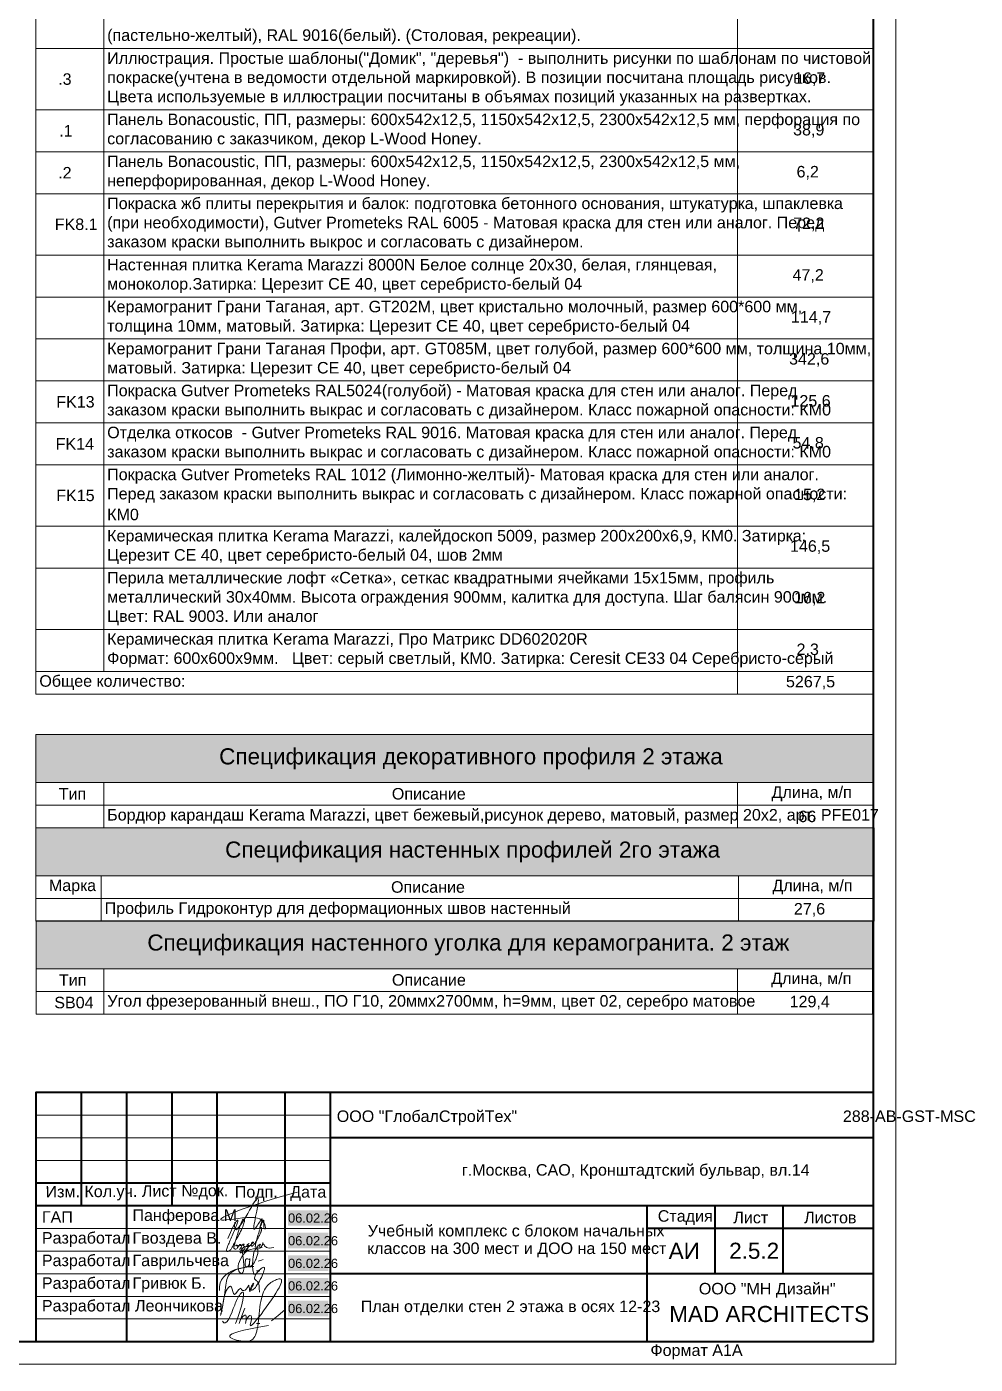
# Model space of a CAD drawing. Header units: millimetres. Extents: x -3817 to 677485, y -22715 to 103890.
# Drawn here: x 15491 to 16316, y -19807 to -18644 of the extents above; entities that cross this region are included whole.
import ezdxf

# ---------------------------------------------------------------- set-up
doc = ezdxf.new("R2010")
doc.units = ezdxf.units.MM
doc.layers.add('PDF _Геометрия', color=7, linetype='Continuous', true_color=0x1d1d1d)
doc.layers.add('PDF _Сплошная заливка', color=7, linetype='Continuous', true_color=0xffffff)
doc.layers.add('PDF _Текст', color=7, linetype='Continuous')
doc.styles.add('PDF Arial-BoldMT', font='arial.ttf')
doc.styles.add('PDF GOST-Common', font='arial.ttf')

msp = doc.modelspace()

# ---------------------------------------------------------------- linework, layer by layer
at = {"layer": 'PDF _Геометрия', "color": 7, "lineweight": 9}
for points in [[(16247.1, -17468.5), (12936.2, -17468.5), (12936.2, -19807), (16247.1, -19807)], [(15499.1, -19224.1), (15499.1, -19204.4), (15558.2, -19204.4), (16109.4, -19204.4), (16227.5, -19204.4), (16227.5, -19224.1), (16109.4, -19224.1), (15558.2, -19224.1)], [(15499.1, -19340.5), (15499.1, -19320.8), (15558.2, -19320.8), (16109.4, -19320.8), (16227.5, -19320.8), (16227.5, -19340.5), (16109.4, -19340.5), (15558.2, -19340.5)], [(15499.1, -19421.7), (15499.1, -19401.9), (15555.9, -19401.9), (16110.2, -19401.9), (16228.1, -19401.9), (16228.1, -19421.7), (16110.2, -19421.7), (15555.9, -19421.7)], [(15499.2, -19502.5), (15499.2, -19482.7), (15558.3, -19482.7), (16109.4, -19482.7), (16226.8, -19482.7), (16226.8, -19502.5), (16109.4, -19502.5), (15558.3, -19502.5)], [(15577.9, -19669.2), (15715.7, -19669.2), (15715.7, -19688.9), (15577.9, -19688.9)], [(15577.9, -19767.6), (15715.7, -19767.6), (15715.7, -19787.3), (15577.9, -19787.3)]]:
    msp.add_lwpolyline(points, close=True, dxfattribs=at)
at = {"layer": 'PDF _Геометрия', "color": 7, "lineweight": 40}
msp.add_lwpolyline([(16227.5, -19787.3), (16227.5, -17488.2), (13015, -17488.2), (13015, -19787.3)], close=True, dxfattribs=at)
at = {"layer": 'PDF _Геометрия', "color": 7, "lineweight": 9}
for points in [[(15558.2, -18213.7), (15558.2, -18233.5), (15558.2, -18270), (15558.2, -18306.5), (15558.2, -18359.8), (15558.2, -18413.1), (15558.2, -18466.3), (15558.2, -18502.8), (15558.2, -18522.6), (15558.2, -18592.6), (15558.2, -18662.7), (15558.2, -18716), (15558.2, -18752.5), (15558.2, -18789), (15558.2, -18842.3), (15558.2, -18878.8), (15558.2, -18915.3), (15558.2, -18951.8), (15558.2, -18988.3), (15558.2, -19024.8), (15558.2, -19078.1), (15558.2, -19114.6), (15558.2, -19167.9), (15558.2, -19204.4)], [(16227.5, -18662.7), (16227.5, -18592.6), (16109.4, -18592.6), (15558.2, -18592.6), (15499.1, -18592.6), (15499.1, -18662.7)], [(16109.4, -18592.6), (16109.4, -18662.7), (16109.4, -18716), (16109.4, -18752.5), (16109.4, -18789), (16109.4, -18842.3), (16109.4, -18878.8), (16109.4, -18915.3), (16109.4, -18951.8), (16109.4, -18988.3), (16109.4, -19024.8), (16109.4, -19078.1), (16109.4, -19114.6), (16109.4, -19167.9), (16109.4, -19204.4), (16109.4, -19224.1)], [(16227.5, -18716), (16227.5, -18662.7), (16109.4, -18662.7), (15558.2, -18662.7), (15499.1, -18662.7), (15499.1, -18716)], [(16227.5, -18752.5), (16227.5, -18716), (16109.4, -18716), (15558.2, -18716), (15499.1, -18716), (15499.1, -18752.5)], [(16227.5, -18789), (16227.5, -18752.5), (16109.4, -18752.5), (15558.2, -18752.5), (15499.1, -18752.5), (15499.1, -18789)], [(16227.5, -18842.3), (16227.5, -18789), (16109.4, -18789), (15558.2, -18789), (15499.1, -18789), (15499.1, -18842.3)], [(16227.5, -18878.8), (16227.5, -18842.3), (16109.4, -18842.3), (15558.2, -18842.3), (15499.1, -18842.3), (15499.1, -18878.8)], [(16227.5, -18915.3), (16227.5, -18878.8), (16109.4, -18878.8), (15558.2, -18878.8), (15499.1, -18878.8), (15499.1, -18915.3)], [(16227.5, -18951.8), (16227.5, -18915.3), (16109.4, -18915.3), (15558.2, -18915.3), (15499.1, -18915.3), (15499.1, -18951.8)], [(16227.5, -18988.3), (16227.5, -18951.8), (16109.4, -18951.8), (15558.2, -18951.8), (15499.1, -18951.8), (15499.1, -18988.3)], [(16227.5, -19024.8), (16227.5, -18988.3), (16109.4, -18988.3), (15558.2, -18988.3), (15499.1, -18988.3), (15499.1, -19024.8)], [(16227.5, -19078.1), (16227.5, -19024.8), (16109.4, -19024.8), (15558.2, -19024.8), (15499.1, -19024.8), (15499.1, -19078.1)], [(16227.5, -19114.6), (16227.5, -19078.1), (16109.4, -19078.1), (15558.2, -19078.1), (15499.1, -19078.1), (15499.1, -19114.6)], [(16227.5, -19167.9), (16227.5, -19114.6), (16109.4, -19114.6), (15558.2, -19114.6), (15499.1, -19114.6), (15499.1, -19167.9)], [(16227.5, -19204.4), (16227.5, -19167.9), (16109.4, -19167.9), (15558.2, -19167.9), (15499.1, -19167.9), (15499.1, -19204.4)], [(15499.1, -19301.1), (15499.1, -19259.4), (16227.5, -19259.4), (16227.5, -19301.1), (16227.5, -19320.8)], [(16227.5, -19301.1), (15499.1, -19301.1), (15499.1, -19320.8)], [(15558.2, -19301.1), (15558.2, -19320.8), (15558.2, -19340.5)], [(16109.4, -19301.1), (16109.4, -19320.8), (16109.4, -19340.5)], [(16228.1, -19382.2), (16228.1, -19340.5), (15499.1, -19340.5), (15499.1, -19382.2)], [(15499.1, -19401.9), (15499.1, -19382.2), (16228.1, -19382.2), (16228.1, -19401.9)], [(15555.9, -19382.2), (15555.9, -19401.9), (15555.9, -19421.7)], [(16110.2, -19382.2), (16110.2, -19401.9), (16110.2, -19421.7)], [(15499.2, -19463), (15499.2, -19421.3), (16226.8, -19421.3), (16226.8, -19463), (16226.8, -19482.7)], [(16226.8, -19463), (15499.2, -19463), (15499.2, -19482.7)], [(15558.3, -19463), (15558.3, -19482.7), (15558.3, -19502.5)], [(16109.4, -19463), (16109.4, -19482.7), (16109.4, -19502.5)], [(15755, -19590.5), (15499.1, -19590.5)], [(15755, -19610.2), (15499.1, -19610.2)], [(15755, -19629.9), (15499.1, -19629.9)], [(15672.2, -19683.3), (15671.9, -19686.6), (15672, -19688.7), (15672.5, -19689.8), (15673.2, -19690), (15674.2, -19689.5), (15675.4, -19688.2), (15676.8, -19686.4), (15678.3, -19684.2), (15679.9, -19681.6), (15681.6, -19678.8), (15683.3, -19676), (15684.9, -19673.1), (15686.5, -19670.4), (15687.9, -19667.9), (15689.2, -19665.8), (15690.4, -19664.2), (15691.2, -19663.2), (15691.9, -19662.8), (15692.3, -19662.9), (15692.5, -19663.5), (15692.6, -19664.6), (15692.5, -19666), (15692.3, -19667.7), (15692, -19669.6), (15691.6, -19671.8), (15691.2, -19674), (15690.7, -19676.3), (15690.2, -19678.6), (15689.8, -19680.8), (15689.4, -19682.9), (15689, -19684.9), (15688.8, -19686.5), (15688.6, -19687.9), (15688.6, -19688.9), (15688.8, -19689.5), (15689.1, -19689.6), (15689.5, -19689.3), (15690.1, -19688.7), (15690.8, -19687.8), (15691.5, -19686.7), (15692.2, -19685.6), (15693, -19684.4), (15693.7, -19683.3), (15694.4, -19682.2), (15694.9, -19681.4), (15695.4, -19680.8), (15695.7, -19680.5), (15695.9, -19680.7), (15695.8, -19681.3), (15695.6, -19682.4), (15695.2, -19683.8), (15694.8, -19685.3), (15694.3, -19686.8), (15693.9, -19688), (15693.7, -19688.9), (15693.6, -19689.3), (15693.8, -19688.9), (15694.2, -19687.7), (15694.9, -19686), (15695.7, -19684.1), (15696.4, -19682.6), (15697, -19681.7), (15697.4, -19682.1), (15697.4, -19683.7), (15697.4, -19686.1), (15697.5, -19688.2), (15698, -19689.3), (15698.7, -19689.2), (15698.9, -19688.2), (15698.5, -19686.9), (15698.1, -19685.5), (15697.5, -19684.1), (15696.6, -19682.8), (15695.4, -19681.6), (15693.8, -19680.6), (15691.8, -19679.9), (15689.1, -19679.5), (15686, -19679.4), (15682.5, -19679.5), (15678.8, -19679.8), (15675, -19680.2), (15671.4, -19680.7), (15668, -19681.2), (15665, -19681.5), (15662.5, -19681.7), (15660.8, -19681.7), (15659.9, -19681.4), (15659.9, -19680.9), (15660.8, -19680), (15662.7, -19678.9), (15665.4, -19677.5), (15668.9, -19675.9), (15673.4, -19674.1), (15678.6, -19672.1), (15684.7, -19670), (15691.5, -19667.7), (15699.2, -19665.2), (15707.6, -19662.7), (15716.8, -19660), (15726.7, -19657.3)], [(15656.6, -19669.2), (15656.6, -19688.9)], [(15666.1, -19697.5), (15668.4, -19692.3), (15670.2, -19688.5), (15671.6, -19685.7), (15672.7, -19683.9), (15673.4, -19682.8), (15673.9, -19682.2), (15674.2, -19681.9), (15674.5, -19681.8), (15674.7, -19681.8), (15674.8, -19681.9), (15674.8, -19682.2), (15674.7, -19682.6), (15674.6, -19683.1), (15674.4, -19683.7), (15674.2, -19684.5), (15673.9, -19685.4), (15673.5, -19686.4), (15673.1, -19687.5), (15672.6, -19688.7), (15672.1, -19689.9), (15671.6, -19691.2), (15671.1, -19692.5), (15670.5, -19693.8), (15669.9, -19695.2), (15669.3, -19696.5), (15668.7, -19697.8), (15668.1, -19699.1), (15667.6, -19700.4), (15667.1, -19701.6), (15666.6, -19702.7), (15666.1, -19703.8), (15665.7, -19704.8), (15665.4, -19705.7), (15665.1, -19706.5), (15665, -19707.3), (15664.9, -19707.8), (15664.9, -19708.3), (15665.1, -19708.6), (15665.3, -19708.8), (15665.6, -19708.9), (15666, -19708.9), (15666.4, -19708.8), (15666.9, -19708.6), (15667.3, -19708.3), (15667.7, -19708), (15668.1, -19707.7), (15668.5, -19707.3), (15668.9, -19706.8), (15669.2, -19706.4), (15669.5, -19705.8), (15669.9, -19705.2), (15670.3, -19704.5), (15670.6, -19703.8), (15671.1, -19702.9), (15671.6, -19702), (15672.1, -19700.9), (15672.7, -19699.8), (15673.4, -19698.5), (15674.1, -19697.2), (15674.9, -19695.8), (15675.6, -19694.4), (15676.4, -19692.9), (15677.1, -19691.5), (15677.8, -19690.1), (15678.4, -19688.8), (15679, -19687.5), (15679.4, -19686.4), (15679.8, -19685.3), (15680.1, -19684.4), (15680.2, -19683.6), (15680.4, -19682.9), (15680.4, -19682.2), (15680.4, -19681.7), (15680.3, -19681.3), (15680.1, -19681), (15680, -19680.8), (15679.7, -19680.7), (15679.5, -19680.8), (15679.2, -19681), (15678.9, -19681.3), (15678.5, -19681.9), (15678.1, -19682.8), (15677.6, -19684), (15677, -19685.8), (15676.2, -19688.2), (15675.3, -19691.2), (15674.1, -19695), (15672.8, -19699.6), (15671.2, -19705.3), (15671.3, -19706.1), (15671.7, -19706.7), (15672.3, -19706.9), (15672.9, -19706.9), (15673.6, -19706.7), (15674.1, -19706.3), (15674.4, -19705.8), (15674.5, -19705.2), (15674.6, -19704.6), (15674.5, -19704.1), (15674.2, -19703.7), (15673.9, -19703.5), (15673.6, -19703.4), (15673.3, -19703.5), (15673.1, -19703.6), (15673, -19703.7), (15673, -19703.9), (15673.1, -19704), (15673.6, -19704), (15674.4, -19703.8), (15675.2, -19703.8), (15675.7, -19704.2), (15675.3, -19705.3)], [(15755, -19688.9), (15499.1, -19688.9)], [(15684.5, -19702.1), (15683.1, -19703), (15682.7, -19703.6), (15682.8, -19703.9), (15683, -19704.1), (15683.3, -19704.1), (15683.6, -19704), (15683.8, -19703.8), (15684, -19703.6), (15684.2, -19703.5), (15684.3, -19703.4), (15684.4, -19703.4), (15684.4, -19703.5), (15684.3, -19703.7), (15684.2, -19704), (15684.1, -19704.5), (15683.9, -19705.1), (15683.6, -19705.7), (15683.4, -19706.3), (15683.1, -19707), (15682.8, -19707.6), (15682.4, -19708.2), (15682.1, -19708.7), (15681.8, -19709.2), (15681.5, -19709.6), (15681.2, -19709.9), (15680.9, -19710.1), (15680.7, -19710.3), (15680.5, -19710.5), (15680.3, -19710.5), (15680.2, -19710.5), (15680.1, -19710.5), (15680.1, -19710.3), (15680.2, -19710.1), (15680.3, -19709.9), (15680.5, -19709.6), (15680.7, -19709.2), (15680.9, -19708.8), (15681.2, -19708.4), (15681.5, -19708), (15681.9, -19707.5), (15682.3, -19707), (15682.7, -19706.5), (15683.2, -19706), (15683.6, -19705.5), (15684.1, -19705), (15684.6, -19704.6), (15685.1, -19704.1), (15685.6, -19703.6), (15686, -19703.2), (15686.5, -19702.8), (15686.9, -19702.4), (15687.3, -19702.1), (15687.7, -19701.8), (15688, -19701.5), (15688.2, -19701.3), (15688.4, -19701.1), (15688.4, -19701), (15688.4, -19700.8), (15688.3, -19700.8), (15688.1, -19700.7), (15687.9, -19700.7), (15687.6, -19700.8), (15687.3, -19701), (15687.1, -19701.2), (15686.9, -19701.5), (15686.7, -19701.8), (15686.6, -19702.2), (15686.5, -19702.6), (15686.4, -19703), (15686.4, -19703.3), (15686.4, -19703.6), (15686.4, -19703.8), (15686.5, -19704), (15686.6, -19704.1), (15686.8, -19704.2), (15686.9, -19704.2), (15687.1, -19704.2), (15687.4, -19704.1), (15687.7, -19703.9), (15687.9, -19703.7), (15688.3, -19703.4), (15688.6, -19703), (15689, -19702.5), (15689.4, -19702), (15689.8, -19701.5), (15690.2, -19700.8), (15690.6, -19700.2), (15691.1, -19699.5), (15691.5, -19698.7), (15691.9, -19698), (15692.3, -19697.2), (15692.7, -19696.4), (15693.1, -19695.7), (15693.5, -19694.9), (15693.8, -19694.2), (15694.1, -19693.5), (15694.4, -19692.8), (15694.7, -19692.2), (15694.9, -19691.7), (15695, -19691.1), (15695.2, -19690.7), (15695.3, -19690.2), (15695.3, -19689.8), (15695.4, -19689.5), (15695.4, -19689.2), (15695.4, -19688.9), (15695.4, -19688.6), (15695.4, -19688.4), (15695.3, -19688.3), (15695.2, -19688.2), (15695.2, -19688.1), (15695.1, -19688), (15695, -19688), (15694.9, -19688.1), (15694.8, -19688.2), (15694.6, -19688.3), (15694.5, -19688.6), (15694.3, -19688.9), (15694.1, -19689.3), (15693.9, -19689.7), (15693.7, -19690.3), (15693.4, -19691), (15693.2, -19691.7), (15692.9, -19692.6), (15692.6, -19693.6), (15692.2, -19694.7), (15691.9, -19695.9), (15691.6, -19697.1), (15691.2, -19698.3), (15690.9, -19699.5), (15690.7, -19700.7), (15690.4, -19701.8), (15690.2, -19702.8), (15690, -19703.8), (15689.9, -19704.6), (15689.9, -19705.3)], [(15678.2, -19705.9), (15679.2, -19712.2), (15679.8, -19717.2), (15680, -19721.1), (15679.9, -19723.9), (15679.6, -19725.9), (15679, -19727.2), (15678.4, -19727.8), (15677.6, -19728), (15676.9, -19727.6), (15676.2, -19727), (15675.7, -19726), (15675.2, -19724.7), (15675, -19723.2), (15675.1, -19721.5), (15675.4, -19719.6), (15676.1, -19717.6), (15677, -19715.6), (15678.1, -19713.7), (15679.4, -19711.8), (15680.8, -19710.2), (15682.3, -19708.9), (15683.9, -19707.9), (15685.9, -19707.1), (15688.4, -19706.5), (15691.7, -19706), (15695.9, -19705.6)], [(15676.2, -19707.2), (15677.6, -19705.4), (15677.9, -19704.2), (15677.6, -19703.4), (15677, -19703), (15676.5, -19702.9), (15676.2, -19703.1), (15676.1, -19703.4), (15676.3, -19703.6), (15676.8, -19703.8), (15677.5, -19703.8), (15678.2, -19703.6), (15678.9, -19703.2), (15679.5, -19702.7), (15680, -19702.5), (15680.2, -19702.6), (15680.2, -19702.9), (15680.1, -19703.3), (15679.8, -19703.7), (15679.6, -19704.1), (15679.7, -19704.3), (15680.1, -19704.4), (15680.5, -19704.6), (15680.9, -19704.8), (15681.1, -19705.1), (15681.1, -19705.5), (15680.9, -19706.1), (15680.7, -19706.7), (15680.3, -19707.3), (15679.8, -19707.9), (15679.2, -19708.6), (15678.7, -19709.1), (15678.2, -19709.6), (15677.7, -19709.9), (15677.3, -19710.1), (15677, -19710.1), (15676.8, -19709.9), (15676.8, -19709.6), (15676.9, -19709.2), (15677.1, -19708.6), (15677.5, -19707.9), (15678.1, -19707.1), (15678.9, -19706.3), (15679.8, -19705.5), (15680.7, -19704.9), (15681.8, -19704.6), (15682.8, -19704.6), (15683.7, -19705.3)], [(15691.9, -19705.3), (15690.9, -19705.3), (15689.9, -19705.3), (15690.7, -19705.6), (15691.5, -19705.3), (15692.2, -19704.7), (15692.5, -19704.1), (15692.5, -19703.8), (15692.3, -19703.6), (15692.1, -19703.5), (15692, -19703.5), (15692.2, -19703.5), (15692.6, -19703.5), (15693.2, -19703.3), (15693.8, -19703), (15694.3, -19702.7), (15694.6, -19702.8), (15694.3, -19703.5), (15693.4, -19705.3)], [(15692.8, -19706), (15693.8, -19706), (15695, -19704.9), (15696.1, -19703.2), (15696.5, -19701.2), (15696.5, -19702.2), (15696.8, -19702.6), (15697.2, -19702.7), (15697.4, -19702.9), (15697.6, -19703.2), (15697.7, -19703.5), (15698, -19704), (15698.4, -19704.5), (15699, -19705), (15699.8, -19705.5), (15700.8, -19705.9), (15702.2, -19706), (15703.9, -19705.9), (15706.1, -19705.5)], [(15755, -19708.6), (15499.1, -19708.6)], [(15684.6, -19715.9), (15683.4, -19715.2), (15682.5, -19715.2), (15682, -19715.4), (15681.7, -19715.8), (15681.4, -19716.3), (15681.3, -19717), (15681.1, -19717.8), (15681.1, -19718.6), (15681, -19719.5), (15681, -19720.3), (15681.1, -19721), (15681.4, -19721.6), (15681.7, -19722), (15682.1, -19722.2), (15682.6, -19722.2), (15683.1, -19722.1), (15683.5, -19721.9), (15683.9, -19721.5), (15684.2, -19720.9), (15684.5, -19720.1), (15684.8, -19719.2), (15684.9, -19718.1), (15685.1, -19717.1), (15685.2, -19716.2), (15685.2, -19715.5), (15685.2, -19715.1), (15685.2, -19714.9), (15685.2, -19714.9), (15685.2, -19715.1), (15685.2, -19715.6), (15685.1, -19716.5), (15685, -19717.6), (15685, -19718.7), (15685, -19719.7), (15685, -19720.6), (15685.1, -19721.3), (15685.2, -19721.7), (15685.4, -19721.9), (15685.6, -19722), (15685.9, -19721.9), (15686.2, -19721.7), (15686.5, -19721.5), (15686.9, -19721.2), (15687.3, -19720.8), (15687.8, -19720.3), (15688.3, -19719.7), (15688.8, -19719), (15689.3, -19718.1), (15689.7, -19717.2), (15690.2, -19716.3), (15690.7, -19715.3), (15691.1, -19714.3), (15691.4, -19713.4), (15691.7, -19712.4), (15691.9, -19711.5), (15692.1, -19710.7), (15692.2, -19709.9), (15692.2, -19709.2), (15692.2, -19708.6), (15692.2, -19708.1), (15692.1, -19707.6), (15692, -19707.3), (15691.9, -19707), (15691.7, -19706.8), (15691.5, -19706.6), (15691.2, -19706.6), (15690.9, -19706.6), (15690.6, -19706.6), (15690.3, -19706.8), (15690, -19707.1), (15689.8, -19707.4), (15689.5, -19707.9), (15689.3, -19708.4), (15689, -19709), (15688.8, -19709.7), (15688.6, -19710.5), (15688.4, -19711.3), (15688.3, -19712.3), (15688.1, -19713.2), (15688, -19714.3), (15687.9, -19715.4), (15687.8, -19716.5), (15687.7, -19717.6), (15687.6, -19718.8), (15687.6, -19719.9), (15687.6, -19720.9), (15687.6, -19722), (15687.6, -19722.9), (15687.7, -19723.8), (15687.8, -19724.6), (15687.9, -19725.3), (15688.1, -19726), (15688.2, -19726.7), (15688.4, -19727.3), (15688.5, -19727.9), (15688.7, -19728.6), (15688.9, -19729.2)], [(15692.4, -19717.4), (15695.2, -19716.6), (15696.8, -19715.8)], [(15755, -19728.3), (15499.1, -19728.3)], [(15658.8, -19743), (15658.8, -19739.4), (15659.4, -19736.3), (15660.5, -19733.5), (15662.2, -19731.2), (15664.2, -19729.2), (15666.6, -19727.5), (15669.1, -19726.1), (15671.8, -19725), (15674.6, -19724.1), (15677.3, -19723.5), (15679.9, -19723), (15682.3, -19722.6), (15684.4, -19722.4), (15686.2, -19722.2), (15687.5, -19722.1), (15688.3, -19722), (15688.6, -19722), (15688.4, -19722), (15687.9, -19722), (15687, -19722.1), (15685.8, -19722.2), (15684.3, -19722.3), (15682.7, -19722.6), (15680.9, -19722.8), (15679.1, -19723.2), (15677.2, -19723.6), (15675.3, -19724.1), (15673.5, -19724.7), (15671.9, -19725.4), (15670.3, -19726.2), (15669, -19727.1), (15668, -19728.1), (15667.1, -19729.2), (15666.3, -19730.4), (15665.7, -19731.8), (15665.2, -19733.2), (15664.9, -19734.8), (15664.5, -19736.5), (15664.2, -19738.3), (15664, -19740.3), (15663.7, -19742.5), (15663.4, -19744.7), (15663.1, -19747.1), (15662.7, -19749.7), (15662.2, -19752.3), (15661.8, -19754.8), (15661.3, -19757.2), (15660.9, -19759.5), (15660.5, -19761.4), (15660.1, -19763), (15659.9, -19764.1), (15659.8, -19764.6), (15659.8, -19764.5), (15659.9, -19763.9), (15660.2, -19762.7), (15660.5, -19761.2), (15660.8, -19759.4), (15661.3, -19757.4), (15661.7, -19755.3), (15662.1, -19753.3), (15662.4, -19751.4), (15662.7, -19749.6), (15663.1, -19748), (15663.5, -19746.4), (15664, -19744.9), (15664.7, -19743.3), (15665.5, -19741.7), (15666.5, -19740.3), (15667.5, -19739.3), (15668.4, -19739.2), (15669.2, -19740), (15669.9, -19741.7), (15670.5, -19743.7), (15671.1, -19745.4), (15671.8, -19746.3), (15672.7, -19745.8), (15673.8, -19744.3), (15675.4, -19742.3), (15677.4, -19740.7), (15677.9, -19742.1), (15678.9, -19742.8), (15680.1, -19742.9), (15681.2, -19742.5), (15682.1, -19741.7), (15682.8, -19740.6), (15683.3, -19739.6), (15683.7, -19738.8), (15684, -19738.3), (15684.2, -19738.5), (15684.4, -19739.1), (15684.6, -19740.2), (15684.8, -19741.4), (15684.9, -19742.5), (15685.1, -19743.5), (15685.2, -19744), (15685.3, -19744), (15685.4, -19743.4), (15685.5, -19742.6), (15685.8, -19741.5), (15686.1, -19740.3), (15686.6, -19739.1), (15687.1, -19738.1), (15687.7, -19737.2), (15688.2, -19736.7), (15688.6, -19736.4), (15688.7, -19736.6), (15688.4, -19737.2), (15688, -19738.1), (15687.4, -19739.2), (15686.9, -19740.2), (15686.5, -19741.1), (15686.4, -19741.8), (15686.4, -19742.3), (15686.5, -19742.6), (15686.8, -19742.7), (15687.3, -19742.6), (15687.8, -19742.3), (15688.5, -19741.8), (15689.2, -19741.1), (15690, -19740.2), (15690.8, -19739), (15691.7, -19737.7), (15692.6, -19736.3), (15693.5, -19734.8), (15694.3, -19733.2), (15695.2, -19731.6), (15695.9, -19730), (15696.6, -19728.5), (15697.1, -19727.1), (15697.5, -19725.8), (15697.8, -19724.7), (15698, -19723.8), (15697.9, -19723.1), (15697.6, -19722.8), (15697.2, -19722.7), (15696.6, -19722.8), (15695.9, -19723.2), (15695.1, -19723.8), (15694.2, -19724.5), (15693.4, -19725.3), (15692.5, -19726.2), (15691.7, -19727.2), (15690.9, -19728.2), (15690.2, -19729.2), (15689.7, -19730.2), (15689.4, -19731.1), (15689.2, -19731.9), (15689.3, -19732.6), (15689.6, -19733.1), (15690.1, -19733.6), (15690.6, -19734.1), (15691.2, -19734.6), (15691.7, -19735.1), (15692.3, -19735.8), (15692.7, -19736.5), (15693, -19737.4), (15693.2, -19738.8), (15693.4, -19740.9), (15693.6, -19744.3)], [(15691.1, -19725.9), (15692.4, -19725.9), (15693.8, -19725.9)], [(15677.5, -19767.2), (15679.4, -19765.3), (15680.8, -19764.3), (15681.7, -19764.4), (15682.1, -19765.6), (15682, -19768), (15681.4, -19771.7), (15682.1, -19768.8), (15683.1, -19766.5), (15684.2, -19765.1), (15685.3, -19764.5), (15686.2, -19764.9), (15686.6, -19766.1), (15686.6, -19768.4), (15685.8, -19771.7), (15685.5, -19773.1), (15685.7, -19773.6), (15686.4, -19773.4), (15687.5, -19772.4), (15689, -19770.9), (15690.8, -19768.8), (15692.8, -19766.4), (15694.9, -19763.6), (15697.2, -19760.6), (15699.5, -19757.4), (15701.8, -19754.2), (15704, -19751), (15706, -19748), (15707.8, -19745.2), (15709.3, -19742.6), (15710.6, -19740.5), (15711.5, -19738.6), (15712.2, -19737), (15712.6, -19735.7), (15712.8, -19734.7), (15712.8, -19733.9), (15712.6, -19733.3), (15712.2, -19732.9), (15711.7, -19732.7), (15711, -19732.7), (15710.3, -19732.8), (15709.4, -19733), (15708.5, -19733.3), (15707.5, -19733.8), (15706.5, -19734.2), (15705.5, -19734.8), (15704.5, -19735.4), (15703.5, -19736), (15702.5, -19736.8), (15701.5, -19737.6), (15700.5, -19738.6), (15699.6, -19739.7), (15698.7, -19740.9), (15697.9, -19742.3), (15697.1, -19743.9), (15696.4, -19745.7), (15695.8, -19747.7), (15695.2, -19749.9), (15694.8, -19752.3), (15694.3, -19754.9), (15694, -19757.5), (15693.6, -19760.3), (15693.3, -19763.1), (15693, -19765.9), (15692.7, -19768.6), (15692.4, -19771.3), (15692.1, -19773.8), (15691.7, -19776.1), (15691.2, -19778.2), (15690.7, -19780), (15690.1, -19781.6), (15689.5, -19783), (15688.7, -19784.1), (15687.9, -19785.1), (15687, -19785.8), (15685.9, -19786.4), (15684.8, -19786.8), (15683.5, -19787), (15682.2, -19787.1), (15680.7, -19787.1), (15679, -19787), (15677.3, -19786.7), (15675.5, -19786.4), (15673.6, -19786), (15671.9, -19785.5), (15670.4, -19784.9), (15669.1, -19784.3), (15668.2, -19783.7), (15667.7, -19783), (15667.7, -19782.3), (15668.4, -19781.5), (15669.9, -19780.6), (15672.2, -19779.7), (15675.6, -19778.6), (15680.1, -19777.5), (15685.9, -19776.2), (15693, -19774.8), (15701.5, -19773.3)], [(15755, -19748), (15499.1, -19748)], [(15661.3, -19769.5), (15662.6, -19770.9), (15663.8, -19771), (15665.1, -19770.2), (15666.3, -19768.6), (15667.4, -19766.6), (15668.4, -19764.3), (15669.4, -19762.2), (15670.2, -19760.2), (15670.8, -19758.5), (15671.5, -19756.9), (15672, -19755.5), (15672.5, -19754.1), (15673.1, -19752.9), (15673.6, -19751.7), (15674.1, -19750.5), (15674.8, -19749.3), (15675.4, -19748.2), (15676.1, -19747.1), (15676.8, -19746.1), (15677.5, -19745.3), (15678.1, -19744.7), (15678.7, -19744.3), (15679.1, -19744.2), (15679.5, -19744.4), (15679.7, -19745), (15679.8, -19746), (15679.7, -19747.4), (15679.4, -19749.3), (15679, -19751.4), (15678.4, -19753.9), (15677.8, -19756.5), (15677, -19759.2), (15676.2, -19762), (15675.3, -19764.7), (15674.4, -19767.3), (15673.5, -19769.6), (15672.6, -19771.7)], [(15680.8, -19758.2), (15678.3, -19765), (15675.8, -19771.7)], [(15704.1, -19769.3), (15709.9, -19764.5), (15715.7, -19759.6)], [(15755, -19767.6), (15499.1, -19767.6)], [(15656.6, -19767.6), (15656.6, -19787.3)], [(15691.1, -19771.7), (15692.4, -19771.7), (15693.8, -19771.7)]]:
    msp.add_lwpolyline(points, dxfattribs=at)
at = {"layer": 'PDF _Геометрия', "color": 7, "lineweight": 40}
for points in [[(16227.5, -19570.8), (15499.1, -19570.8), (15499.1, -19787.3)], [(15538.5, -19570.8), (15538.5, -19669.2)], [(15577.9, -19570.8), (15577.9, -19787.3)], [(15617.2, -19570.8), (15617.2, -19669.2)], [(15656.6, -19570.8), (15656.6, -19787.3)], [(15715.7, -19570.8), (15715.7, -19787.3)], [(15755, -19570.8), (15755, -19787.3)], [(16227.5, -19610.2), (15755, -19610.2)], [(15755, -19649.5), (15499.1, -19649.5)], [(16227.5, -19669.2), (15499.1, -19669.2)], [(16030.6, -19669.2), (16030.6, -19787.3)], [(16089.7, -19669.2), (16089.7, -19728.3)], [(16148.7, -19669.2), (16148.7, -19728.3)], [(16227.5, -19688.9), (16030.6, -19688.9)], [(16227.5, -19728.3), (15755, -19728.3)]]:
    msp.add_lwpolyline(points, dxfattribs=at)
at = {"layer": 'PDF _Сплошная заливка', "color": 7, "lineweight": 9, "true_color": 0xf0f0f0, "transparency": 33554559}
msp.add_solid([(15499.1, -19259.4), (16227.5, -19259.4), (15499.1, -19301.1), (16227.5, -19301.1)], dxfattribs=at)
at = {"layer": 'PDF _Сплошная заливка', "color": 7, "lineweight": 9, "true_color": 0xf3f3f3, "transparency": 33554559}
for points in [[(15499.1, -19340.5), (16228.1, -19340.5), (15499.1, -19382.2), (16228.1, -19382.2)], [(15499.2, -19421.3), (16226.8, -19421.3), (15499.2, -19463), (16226.8, -19463)]]:
    msp.add_solid(points, dxfattribs=at)
at = {"layer": 'PDF _Сплошная заливка', "lineweight": 9, "transparency": 33554559}
for points in [[(15718.4, -19673.1), (15753.6, -19673.1), (15718.4, -19686.6), (15753.6, -19686.6)], [(15718.4, -19692.7), (15753.6, -19692.7), (15718.4, -19706.3), (15753.6, -19706.3)], [(15718.4, -19712.4), (15753.6, -19712.4), (15718.4, -19726), (15753.6, -19726)], [(15718.4, -19732.1), (15753.6, -19732.1), (15718.4, -19745.7), (15753.6, -19745.7)], [(15718.4, -19751.8), (15753.6, -19751.8), (15718.4, -19765.3), (15753.6, -19765.3)]]:
    msp.add_solid(points, dxfattribs=at)

# ---------------------------------------------------------------- texts
at = {"layer": 'PDF _Текст', "attachment_point": 4}
for s, insert, char_height, style in [('(пастельно-желтый), RAL 9016(белый). (Столовая, рекреации).', (15561.1, -18652.5), 10, 'PDF GOST-Common'), ('Иллюстрация. Простые шаблоны("Домик", "деревья")  - выполнить рисунки по шаблонам по чистовой', (15561.1, -18672.5), 10, 'PDF GOST-Common'), ('покраске(учтена в ведомости отдельной маркировкой). В позиции посчитана площадь рисунков.', (15561.1, -18689.2), 10, 'PDF GOST-Common'), (' .3', (15514.6, -18689.3), 10, 'PDF GOST-Common'), ('16,7', (16158.5, -18689.3), 10, 'PDF GOST-Common'), ('Цвета используемые в иллюстрации посчитаны в объямах позиций указанных на развертках.', (15561.1, -18705.9), 10, 'PDF GOST-Common'), ('Панель Bonacoustic, ПП, размеры: 600х542х12,5, 1150х542х12,5, 2300х542х12,5 мм, перфорация по', (15561.1, -18725.8), 10, 'PDF GOST-Common'), ('38,9', (16157.7, -18734.2), 10, 'PDF GOST-Common'), (' .1', (15515.5, -18734.2), 10, 'PDF GOST-Common'), ('согласованию с заказчиком, декор L-Wood Honey.', (15561.1, -18742.5), 10, 'PDF GOST-Common'), ('Панель Bonacoustic, ПП, размеры: 600х542х12,5, 1150х542х12,5, 2300х542х12,5 мм,', (15561.1, -18762.3), 10, 'PDF GOST-Common'), (' .2', (15514.6, -18770.7), 10, 'PDF GOST-Common'), ('неперфорированная, декор L-Wood Honey.', (15561.1, -18779), 10, 'PDF GOST-Common'), ('6,2', (16160.7, -18770.7), 10, 'PDF GOST-Common'), ('Покраска жб плиты перекрытия и балок: подготовка бетонного основания, штукатурка, шпаклевка', (15561.1, -18798.8), 10, 'PDF GOST-Common'), ('(при необходимости), Gutver Prometeks RAL 6005 - Матовая краска для стен или аналог. Перед', (15561.1, -18815.5), 10, 'PDF GOST-Common'), ('72,2', (16157.7, -18815.6), 10, 'PDF GOST-Common'), ('FK8.1', (15515.5, -18815.6), 10, 'PDF GOST-Common'), ('заказом краски выполнить выкрос и согласовать с дизайнером.', (15561.1, -18832.1), 10, 'PDF GOST-Common'), ('Настенная плитка Kerama Marazzi 8000N Белое солнце 20x30, белая, глянцевая,', (15561.1, -18852.1), 10, 'PDF GOST-Common'), ('47,2', (16157.2, -18860.5), 10, 'PDF GOST-Common'), ('моноколор.Затирка: Церезит CE 40, цвет серебристо-белый 04', (15561.1, -18868.8), 10, 'PDF GOST-Common'), ('Керамогранит Грани Таганая, арт. GT202M, цвет кристально молочный, размер 600*600 мм,', (15561.1, -18888.6), 10, 'PDF GOST-Common'), ('114,7', (16155.8, -18897), 10, 'PDF GOST-Common'), ('толщина 10мм, матовый. Затирка: Церезит CE 40, цвет серебристо-белый 04', (15561.1, -18905.3), 10, 'PDF GOST-Common'), ('Керамогранит Грани Таганая Профи, арт. GT085М, цвет голубой, размер 600*600 мм, толщина 10мм,', (15561.1, -18925.1), 10, 'PDF GOST-Common'), ('матовый. Затирка: Церезит CE 40, цвет серебристо-белый 04', (15561.1, -18941.8), 10, 'PDF GOST-Common'), ('342,6', (16154.2, -18933.5), 10, 'PDF GOST-Common'), ('Покраска Gutver Prometeks RAL5024(голубой) - Матовая краска для стен или аналог. Перед', (15561.1, -18961.6), 10, 'PDF GOST-Common'), ('FK13', (15516.8, -18970), 10, 'PDF GOST-Common'), ('заказом краски выполнить выкрас и согласовать с дизайнером. Класс пожарной опасности: КМ0', (15561.1, -18978.3), 10, 'PDF GOST-Common'), ('125,6', (16155.4, -18970), 10, 'PDF GOST-Common'), ('Отделка откосов  - Gutver Prometeks RAL 9016. Матовая краска для стен или аналог. Перед', (15561.1, -18998.1), 10, 'PDF GOST-Common'), ('FK14', (15516.3, -19006.5), 10, 'PDF GOST-Common'), ('заказом краски выполнить выкрас и согласовать с дизайнером. Класс пожарной опасности: КМ0', (15561.1, -19014.8), 10, 'PDF GOST-Common'), ('54,8', (16157.2, -19006.5), 10, 'PDF GOST-Common'), ('Покраска Gutver Prometeks RAL 1012 (Лимонно-желтый)- Матовая краска для стен или аналог.', (15561.1, -19034.6), 10, 'PDF GOST-Common'), ('FK15', (15516.8, -19051.4), 10, 'PDF GOST-Common'), ('Перед заказом краски выполнить выкрас и согласовать с дизайнером. Класс пожарной опасности:', (15561.1, -19051.3), 10, 'PDF GOST-Common'), ('15,2', (16158.5, -19051.4), 10, 'PDF GOST-Common'), ('КМ0', (15561.1, -19068), 10, 'PDF GOST-Common'), ('Керамическая плитка Kerama Marazzi, калейдоскоп 5009, размер 200х200х6,9, КМ0. Затирка:', (15561.1, -19087.9), 10, 'PDF GOST-Common'), ('Церезит CE 40, цвет серебристо-белый 04, шов 2мм', (15561.1, -19104.6), 10, 'PDF GOST-Common'), ('146,5', (16155, -19096.3), 10, 'PDF GOST-Common'), ('Перила металлические лофт «Сетка», сеткас квадратными ячейками 15х15мм, профиль', (15561.1, -19124.4), 10, 'PDF GOST-Common'), ('металлический 30х40мм. Высота ограждения 900мм, калитка для доступа. Шаг балясин 900мм.', (15561.1, -19141.1), 10, 'PDF GOST-Common'), ('16,2', (16158.5, -19141.2), 10, 'PDF GOST-Common'), ('Цвет: RAL 9003. Или аналог', (15561.1, -19157.8), 10, 'PDF GOST-Common'), ('Керамическая плитка Kerama Marazzi, Про Матрикс DD602020R', (15561.1, -19177.7), 10, 'PDF GOST-Common'), ('2,3', (16160.7, -19186.1), 10, 'PDF GOST-Common'), ('Формат: 600х600х9мм.   Цвет: серый светлый, КМ0. Затирка: Ceresit CE33 04 Серебристо-серый', (15561.1, -19194.4), 10, 'PDF GOST-Common'), ('Общее количество:', (15502.1, -19214.2), 10, 'PDF GOST-Common'), ('5267,5', (16151.5, -19214.2), 10, 'PDF GOST-Common'), ('Спецификация декоративного профиля 2 этажа', (15658.5, -19280.4), 14, 'PDF GOST-Common'), ('Тип', (15519, -19310.9), 10, 'PDF GOST-Common'), ('Описание', (15808.7, -19310.9), 10, 'PDF GOST-Common'), ('Длина, м/п', (16139, -19310.9), 10, 'PDF GOST-Common'), ('Бордюр карандаш Kerama Marazzi, цвет бежевый,рисунок дерево, матовый, размер 20х2, арт. PFE017', (15561.1, -19330.6), 10, 'PDF GOST-Common'), ('66', (16162.3, -19330.6), 10, 'PDF GOST-Common'), ('Спецификация настенных профилей 2го этажа', (15663.7, -19361.5), 14, 'PDF GOST-Common'), ('Марка', (15510.4, -19392), 10, 'PDF GOST-Common'), ('Описание', (15808, -19392), 10, 'PDF GOST-Common'), ('Длина, м/п', (16139.7, -19392), 10, 'PDF GOST-Common'), ('Профиль Гидроконтур для деформационных швов настенный', (15558.9, -19411.8), 10, 'PDF GOST-Common'), ('27,6', (16158.4, -19411.8), 10, 'PDF GOST-Common'), ('Спецификация настенного уголка для керамогранита. 2 этаж', (15596, -19442.3), 14, 'PDF GOST-Common'), ('Тип', (15519.1, -19472.8), 10, 'PDF GOST-Common'), ('Описание', (15808.8, -19472.8), 10, 'PDF GOST-Common'), ('Длина, м/п', (16138.7, -19472.8), 10, 'PDF GOST-Common'), ('SB04', (15515.1, -19492.5), 10, 'PDF GOST-Common'), ('Угол фрезерованный внеш., ПО Г10, 20ммх2700мм, h=9мм, цвет 02, серебро матовое', (15561.2, -19492.5), 10, 'PDF GOST-Common'), ('129,4', (16154.7, -19492.5), 10, 'PDF GOST-Common'), ('ООО "ГлобалСтройТех"                                                                         288-AB-GST-MSC', (15760.8, -19592.8), 9.9996, 'PDF GOST-Common'), ('г.Москва, САО, Кронштадтский бульвар, вл.14', (15869.6, -19639.5), 10, 'PDF GOST-Common'), ('Подп.', (15672.1, -19658.5), 10, 'PDF GOST-Common'), ('Дата', (15720.3, -19658.5), 10, 'PDF GOST-Common'), ('ГАП', (15504.3, -19678.9), 10, 'PDF GOST-Common'), ('Панферова М', (15583.1, -19678.9), 10, 'PDF GOST-Common'), ('06.02.26', (15718.4, -19679.9), 8, 'PDF GOST-Common'), ('Стадия', (16040, -19679.5), 10, 'PDF GOST-Common'), ('Лист', (16105.7, -19679.5), 10, 'PDF GOST-Common'), ('Листов', (16167.3, -19679.5), 10, 'PDF GOST-Common'), ('Разработал', (15504.3, -19698.6), 10, 'PDF GOST-Common'), ('Гвоздева В.', (15583.1, -19698.6), 10, 'PDF GOST-Common'), ('Учебный комплекс с блоком начальных', (15787.7, -19690.9), 10, 'PDF GOST-Common'), ('06.02.26', (15718.4, -19699.6), 8, 'PDF GOST-Common'), ('классов на 300 мест и ДОО на 150 мест', (15787.2, -19707.6), 10, 'PDF GOST-Common'), ('АИ', (16049.5, -19708.4), 14, 'PDF GOST-Common'), ('2.5.2', (16102.1, -19708.4), 14, 'PDF GOST-Common'), ('Разработал', (15504.3, -19718.2), 10, 'PDF GOST-Common'), ('Гаврильчева', (15583.1, -19718.2), 10, 'PDF GOST-Common'), ('06.02.26', (15718.4, -19719.3), 8, 'PDF GOST-Common'), ('Разработал', (15504.3, -19737.9), 10, 'PDF GOST-Common'), ('Гривюк Б.', (15583.1, -19737.9), 10, 'PDF GOST-Common'), ('06.02.26', (15718.4, -19738.9), 8, 'PDF GOST-Common'), ('ООО "МН Дизайн"', (16075.7, -19742.7), 10, 'PDF GOST-Common'), ('Разработал Леончикова', (15504.3, -19757.6), 10, 'PDF GOST-Common'), ('План отделки стен 2 этажа в осях 12-23', (15781.7, -19758.1), 10, 'PDF GOST-Common'), ('06.02.26', (15718.4, -19758.6), 8, 'PDF GOST-Common'), ('MAD ARCHITECTS', (16050, -19763.4), 14, 'PDF Arial-BoldMT'), ('Формат А1А', (16033.6, -19796.3), 10, 'PDF GOST-Common')]:
    msp.add_mtext(s, dxfattribs=dict(at, insert=insert, char_height=char_height, style=style))
at = {"layer": 'PDF _Текст', "insert": (15507.5, -19658.5), "char_height": 10, "attachment_point": 4, "rotation": 0.4234, "style": 'PDF GOST-Common'}
msp.add_mtext('Изм. Кол.уч. Лист №док.', dxfattribs=at)

doc.saveas('drawing.dxf')
